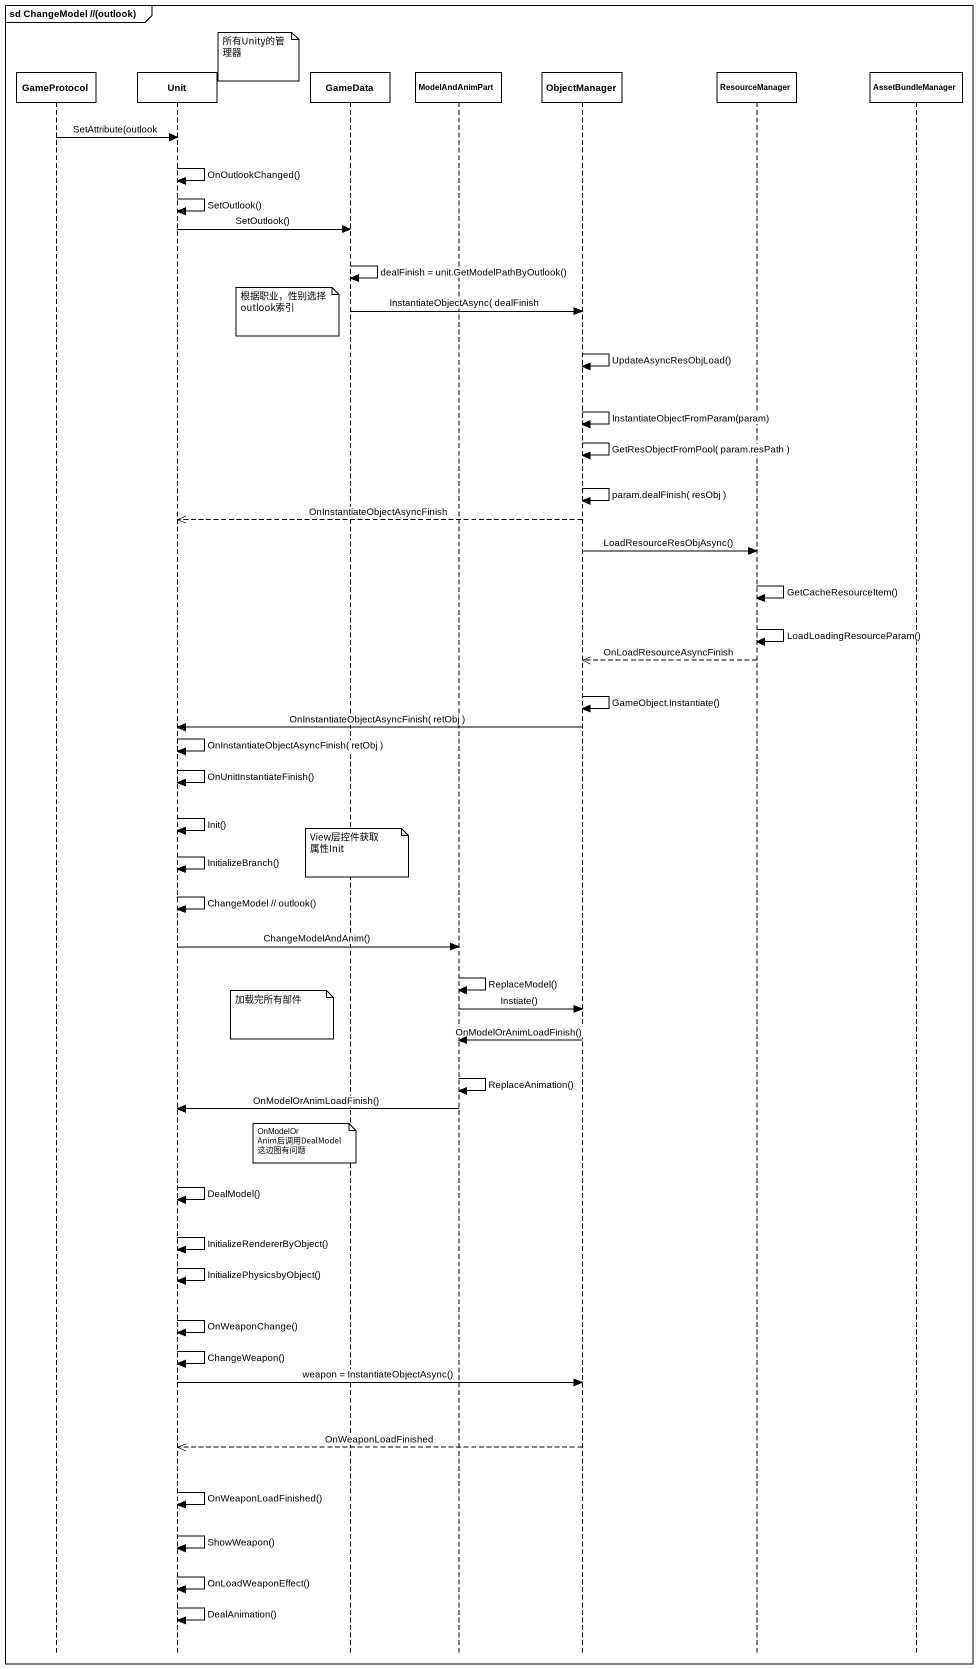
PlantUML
@startuml
mainframe sd ChangeModel //(outlook)
hide footbox
participant GameProtocol
participant Unit
participant GameData
participant ModelAndAnimPart
participant ObjectManager
participant ResourceManager
participant AssetBundleManager

note right of Unit : 所有Unity的管理器
GameProtocol -> Unit : SetAttribute(outlook
Unit -> Unit : OnOutlookChanged()
Unit -> Unit : SetOutlook()
Unit -> GameData : SetOutlook()
GameData -> GameData : dealFinish = unit.GetModelPathByOutlook()
GameData -> ObjectManager : InstantiateObjectAsync( dealFinish
note left of GameData : 根据职业，性别选择outlook索引
ObjectManager -> ObjectManager : UpdateAsyncResObjLoad()
ObjectManager -> ObjectManager : InstantiateObjectFromParam(param)
ObjectManager -> ObjectManager : GetResObjectFromPool( param.resPath )
ObjectManager -> ObjectManager : param.dealFinish( resObj )
ObjectManager -->> Unit : OnInstantiateObjectAsyncFinish
ObjectManager -> ResourceManager : LoadResourceResObjAsync()
ResourceManager -> ResourceManager : GetCacheResourceItem()
ResourceManager -> ResourceManager : LoadLoadingResourceParam()
ResourceManager -->> ObjectManager : OnLoadResourceAsyncFinish
ObjectManager -> ObjectManager : GameObject.Instantiate()
ObjectManager -> Unit : OnInstantiateObjectAsyncFinish( retObj )
Unit -> Unit : OnInstantiateObjectAsyncFinish( retObj )
Unit -> Unit : OnUnitInstantiateFinish()
Unit -> Unit : Init()
note over GameData
  View层控件获取
  属性Init
end note
Unit -> Unit : InitializeBranch()
Unit -> Unit : ChangeModel // outlook()
Unit -> ModelAndAnimPart : ChangeModelAndAnim()
ModelAndAnimPart -> ModelAndAnimPart : ReplaceModel()
ModelAndAnimPart -> ObjectManager : Instiate()
note left of GameData : 加载完所有部件
ObjectManager -> ModelAndAnimPart : OnModelOrAnimLoadFinish()
ModelAndAnimPart -> ModelAndAnimPart : ReplaceAnimation()
ModelAndAnimPart -> Unit : OnModelOrAnimLoadFinish()
note over GameData
  OnModelOrAnim后调用DealModel
  这边图有问题
end note
Unit -> Unit : DealModel()
Unit -> Unit : InitializeRendererByObject()
Unit -> Unit : InitializePhysicsbyObject()
Unit -> Unit : OnWeaponChange()
Unit -> Unit : ChangeWeapon()
Unit -> ObjectManager : weapon = InstantiateObjectAsync()
ObjectManager -->> Unit : OnWeaponLoadFinished
Unit -> Unit : OnWeaponLoadFinished()
Unit -> Unit : ShowWeapon()
Unit -> Unit : OnLoadWeaponEffect()
Unit -> Unit : DealAnimation()
@enduml
